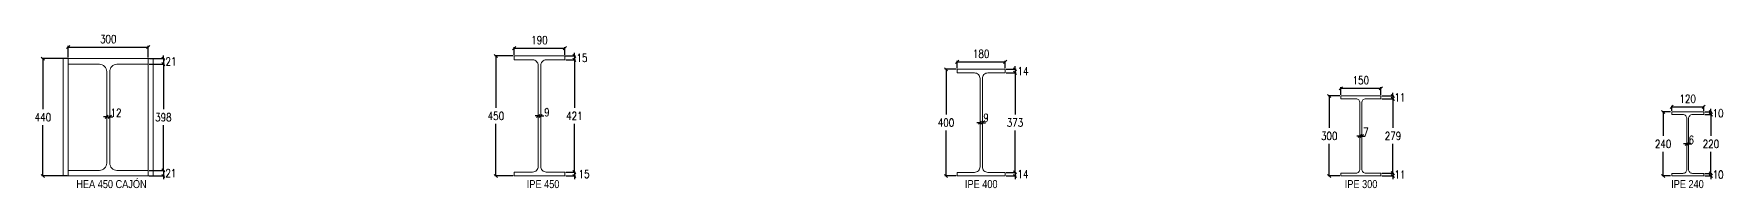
# Model space of a CAD drawing. Header units: millimetres. Extents: x -999 to 93225, y -17477 to 29086.
# Drawn here: x 21223 to 27562, y -17477 to -16899 of the extents above; entities that cross this region are included whole.
import ezdxf

# ---------------------------------------------------------------- set-up
doc = ezdxf.new("R2010")
doc.units = ezdxf.units.MM
doc.header["$LTSCALE"] = 0.4
doc.layers.get('0').update_dxf_attribs({"color": 255})
doc.layers.add('COTAS', color=8, linetype='Continuous')
doc.layers.add('STL-OBJT', color=7, linetype='Continuous')
doc.styles.add('Arial Narrow', font='', dxfattribs={"height": 0.2})
doc.styles.add('CNI_COTAS', font='romans.shx', dxfattribs={"width": 0.8})
doc.styles.add('MtXpl_Arial_Narrow', font='')
doc.styles.get('Arial Narrow').set_extended_font_data('Arial Narrow')
doc.styles.get('MtXpl_Arial_Narrow').set_extended_font_data('Arial Narrow')
doc.dimstyles.new('1.4', dxfattribs={"dimscale": 0, "dimtxt": 30, "dimasz": 12, "dimexe": 4, "dimexo": 4, "dimgap": 15, "dimtad": 1, "dimdec": 0, "dimzin": 4, "dimdsep": 46, "dimtxsty": 'CNI_COTAS', "dimblk": 'OBLIQUE', "dimcen": -0.09, "dimclrd": 256, "dimclrt": 3, "dimadec": 0, "dimazin": 0, "dimtfac": 1, "dimtdec": 0, "dimtmove": 2, "dimatfit": 0, "dimldrblk": 'DOT', "dimfxl": 0.05, "dimtolj": 1, "dimtzin": 0, "dimarcsym": 0})

# ---------------------------------------------------------------- blocks, each defined once
blk = doc.blocks.new('_Oblique')
at = {"color": 0, "linetype": 'ByBlock', "lineweight": -2}
blk.add_line((-0.5, -0.5), (0.5, 0.5), dxfattribs=at)
blk = doc.blocks.new('*D601')
at = {"layer": 'COTAS', "color": 0, "lineweight": -2, "transparency": 16777216}
for p, q in [((23024.1, -16977.6), (23024.1, -16948.1)), ((23214.1, -16977.6), (23214.1, -16948.1))]:
    blk.add_line(p, q, dxfattribs=at)
at = {"layer": 'COTAS', "lineweight": -2, "transparency": 16777216}
blk.add_line((23024.1, -16952.1), (23214.1, -16952.1), dxfattribs=at)
at = {"layer": 'Defpoints', "color": 0, "transparency": 16777216}
for p in [(23024.1, -16981.6), (23214.1, -16952.1), (23214.1, -16981.6)]:
    blk.add_point(p, dxfattribs=at)
at = {"layer": 'COTAS', "lineweight": -2, "transparency": 16777216, "xscale": 12, "yscale": 12, "zscale": 12, "rotation": 180}
blk.add_blockref('_Oblique', (23024.1, -16952.1), dxfattribs=at)
at = {"layer": 'COTAS', "lineweight": -2, "transparency": 16777216, "xscale": 12, "yscale": 12, "zscale": 12}
blk.add_blockref('_Oblique', (23214.1, -16952.1), dxfattribs=at)
at = {"layer": 'COTAS', "color": 3, "transparency": 16777216, "insert": (23119.1, -16922.1), "char_height": 30, "attachment_point": 5, "style": 'CNI_COTAS'}
blk.add_mtext('\\A1;190', dxfattribs=at)
blk = doc.blocks.new('_Dot')
at = {"color": 0, "linetype": 'ByBlock', "lineweight": -2}
blk.add_line((-0.5, 0), (-1, 0), dxfattribs=at)
at = {"color": 0, "linetype": 'ByBlock', "const_width": 0.5}
blk.add_lwpolyline([(-0.25, 0, 1), (0.25, 0, 1)], format="xyb", close=True, dxfattribs=at)
blk = doc.blocks.new('*D602')
at = {"layer": 'COTAS', "color": 0, "lineweight": -2, "transparency": 16777216}
for p, q in [((23020.1, -16981.6), (22951.8, -16981.6)), ((23020.1, -17431.6), (22951.8, -17431.6))]:
    blk.add_line(p, q, dxfattribs=at)
at = {"layer": 'COTAS', "lineweight": -2, "transparency": 16777216}
for p, q in [((22955.8, -16981.6), (22955.8, -17176.6)), ((22955.8, -17431.6), (22955.8, -17236.6))]:
    blk.add_line(p, q, dxfattribs=at)
at = {"layer": 'Defpoints', "color": 0, "transparency": 16777216}
for p in [(22955.8, -16981.6), (23024.1, -16981.6), (23024.1, -17431.6)]:
    blk.add_point(p, dxfattribs=at)
at = {"layer": 'COTAS', "lineweight": -2, "transparency": 16777216, "xscale": 12, "yscale": 12, "zscale": 12}
for p, rotation in [((22955.8, -16981.6), 90), ((22955.8, -17431.6), 270)]:
    blk.add_blockref('_Oblique', p, dxfattribs=dict(at, rotation=rotation))
at = {"layer": 'COTAS', "color": 3, "transparency": 16777216, "insert": (22955.8, -17206.6), "char_height": 30, "attachment_point": 5, "rotation": 0.01, "style": 'CNI_COTAS'}
blk.add_mtext('\\A1;450', dxfattribs=at)
blk = doc.blocks.new('*D603')
at = {"layer": 'COTAS', "color": 0, "lineweight": -2, "transparency": 16777216}
for p, q in [((23213.2, -16981.6), (23253.9, -16981.6)), ((23218.1, -16996.2), (23253.9, -16996.2))]:
    blk.add_line(p, q, dxfattribs=at)
at = {"layer": 'COTAS', "lineweight": -2, "transparency": 16777216}
for p, q in [((23249.9, -16981.6), (23249.9, -16969.6)), ((23249.9, -16981.6), (23249.9, -16996.2)), ((23249.9, -16996.2), (23249.9, -17008.2))]:
    blk.add_line(p, q, dxfattribs=at)
at = {"layer": 'Defpoints', "color": 0, "transparency": 16777216}
for p in [(23209.2, -16981.6), (23214.1, -16996.2), (23249.9, -16996.2)]:
    blk.add_point(p, dxfattribs=at)
at = {"layer": 'COTAS', "lineweight": -2, "transparency": 16777216, "xscale": 12, "yscale": 12, "zscale": 12}
for p, rotation in [((23249.9, -16981.6), 270), ((23249.9, -16996.2), 90)]:
    blk.add_blockref('_Oblique', p, dxfattribs=dict(at, rotation=rotation))
at = {"layer": 'COTAS', "color": 3, "transparency": 16777216, "insert": (23278.4, -16988.9), "char_height": 30, "attachment_point": 5, "rotation": 0.01, "style": 'CNI_COTAS'}
blk.add_mtext('\\A1;15', dxfattribs=at)
blk = doc.blocks.new('*D604')
at = {"layer": 'COTAS', "color": 0, "lineweight": -2, "transparency": 16777216}
for p, q in [((23218.1, -16996.2), (23253.9, -16996.2)), ((23218.1, -17417), (23253.9, -17417))]:
    blk.add_line(p, q, dxfattribs=at)
at = {"layer": 'COTAS', "lineweight": -2, "transparency": 16777216}
for p, q in [((23249.9, -16996.2), (23249.9, -17176.6)), ((23249.9, -17417), (23249.9, -17236.6))]:
    blk.add_line(p, q, dxfattribs=at)
at = {"layer": 'Defpoints', "color": 0, "transparency": 16777216}
for p in [(23214.1, -16996.2), (23214.1, -17417), (23249.9, -17417)]:
    blk.add_point(p, dxfattribs=at)
at = {"layer": 'COTAS', "lineweight": -2, "transparency": 16777216, "xscale": 12, "yscale": 12, "zscale": 12}
for p, rotation in [((23249.9, -16996.2), 90), ((23249.9, -17417), 270)]:
    blk.add_blockref('_Oblique', p, dxfattribs=dict(at, rotation=rotation))
at = {"layer": 'COTAS', "color": 3, "transparency": 16777216, "insert": (23249.9, -17206.6), "char_height": 30, "attachment_point": 5, "rotation": 0.01, "style": 'CNI_COTAS'}
blk.add_mtext('\\A1;421', dxfattribs=at)
blk = doc.blocks.new('*D605')
at = {"layer": 'COTAS', "color": 0, "lineweight": -2, "transparency": 16777216}
for p, q in [((23218.1, -17417), (23253.9, -17417)), ((23218.1, -17431.6), (23253.9, -17431.6))]:
    blk.add_line(p, q, dxfattribs=at)
at = {"layer": 'COTAS', "lineweight": -2, "transparency": 16777216}
for p, q in [((23249.9, -17417), (23249.9, -17405)), ((23249.9, -17417), (23249.9, -17431.6)), ((23249.9, -17431.6), (23249.9, -17443.6))]:
    blk.add_line(p, q, dxfattribs=at)
at = {"layer": 'Defpoints', "color": 0, "transparency": 16777216}
for p in [(23214.1, -17417), (23214.1, -17431.6), (23249.9, -17431.6)]:
    blk.add_point(p, dxfattribs=at)
at = {"layer": 'COTAS', "lineweight": -2, "transparency": 16777216, "xscale": 12, "yscale": 12, "zscale": 12}
for p, rotation in [((23249.9, -17417), 270), ((23249.9, -17431.6), 90)]:
    blk.add_blockref('_Oblique', p, dxfattribs=dict(at, rotation=rotation))
at = {"layer": 'COTAS', "color": 3, "transparency": 16777216, "insert": (23286.3, -17424.3), "char_height": 30, "attachment_point": 5, "rotation": 0.01, "style": 'CNI_COTAS'}
blk.add_mtext('\\A1;15', dxfattribs=at)
blk = doc.blocks.new('*D606')
at = {"layer": 'COTAS', "color": 0, "lineweight": -2, "transparency": 16777216}
for p, q in [((26120.2, -17131.6), (26076.5, -17131.6)), ((26120.2, -17431.6), (26076.5, -17431.6))]:
    blk.add_line(p, q, dxfattribs=at)
at = {"layer": 'COTAS', "lineweight": -2, "transparency": 16777216}
for p, q in [((26080.5, -17131.6), (26080.5, -17251.6)), ((26080.5, -17431.6), (26080.5, -17311.6))]:
    blk.add_line(p, q, dxfattribs=at)
at = {"layer": 'Defpoints', "color": 0, "transparency": 16777216}
for p in [(26080.5, -17131.6), (26124.2, -17131.6), (26124.2, -17431.6)]:
    blk.add_point(p, dxfattribs=at)
at = {"layer": 'COTAS', "lineweight": -2, "transparency": 16777216, "xscale": 12, "yscale": 12, "zscale": 12}
for p, rotation in [((26080.5, -17131.6), 90), ((26080.5, -17431.6), 270)]:
    blk.add_blockref('_Oblique', p, dxfattribs=dict(at, rotation=rotation))
at = {"layer": 'COTAS', "color": 3, "transparency": 16777216, "insert": (26080.5, -17281.6), "char_height": 30, "attachment_point": 5, "rotation": 0.01, "style": 'CNI_COTAS'}
blk.add_mtext('\\A1;300', dxfattribs=at)
blk = doc.blocks.new('*D607')
at = {"layer": 'COTAS', "color": 0, "lineweight": -2, "transparency": 16777216}
for p, q in [((26124.2, -17127.6), (26124.2, -17098.8)), ((26274.2, -17127.6), (26274.2, -17098.8))]:
    blk.add_line(p, q, dxfattribs=at)
at = {"layer": 'COTAS', "lineweight": -2, "transparency": 16777216}
blk.add_line((26124.2, -17102.8), (26274.2, -17102.8), dxfattribs=at)
at = {"layer": 'Defpoints', "color": 0, "transparency": 16777216}
for p in [(26274.2, -17102.8), (26124.2, -17131.6), (26274.2, -17131.6)]:
    blk.add_point(p, dxfattribs=at)
at = {"layer": 'COTAS', "lineweight": -2, "transparency": 16777216, "xscale": 12, "yscale": 12, "zscale": 12, "rotation": 180}
blk.add_blockref('_Oblique', (26124.2, -17102.8), dxfattribs=at)
at = {"layer": 'COTAS', "lineweight": -2, "transparency": 16777216, "xscale": 12, "yscale": 12, "zscale": 12}
blk.add_blockref('_Oblique', (26274.2, -17102.8), dxfattribs=at)
at = {"layer": 'COTAS', "color": 3, "transparency": 16777216, "insert": (26199.2, -17072.8), "char_height": 30, "attachment_point": 5, "style": 'CNI_COTAS'}
blk.add_mtext('\\A1;150', dxfattribs=at)
blk = doc.blocks.new('*D608')
at = {"layer": 'COTAS', "color": 0, "lineweight": -2, "transparency": 16777216}
for p, q in [((26278.2, -17131.6), (26323.4, -17131.6)), ((26278.2, -17142.3), (26323.4, -17142.3))]:
    blk.add_line(p, q, dxfattribs=at)
at = {"layer": 'COTAS', "lineweight": -2, "transparency": 16777216}
for p, q in [((26319.4, -17131.6), (26319.4, -17119.6)), ((26319.4, -17131.6), (26319.4, -17142.3)), ((26319.4, -17142.3), (26319.4, -17154.3))]:
    blk.add_line(p, q, dxfattribs=at)
at = {"layer": 'Defpoints', "color": 0, "transparency": 16777216}
for p in [(26274.2, -17131.6), (26274.2, -17142.3), (26319.4, -17142.3)]:
    blk.add_point(p, dxfattribs=at)
at = {"layer": 'COTAS', "lineweight": -2, "transparency": 16777216, "xscale": 12, "yscale": 12, "zscale": 12}
for p, rotation in [((26319.4, -17131.6), 270), ((26319.4, -17142.3), 90)]:
    blk.add_blockref('_Oblique', p, dxfattribs=dict(at, rotation=rotation))
at = {"layer": 'COTAS', "color": 3, "transparency": 16777216, "insert": (26345.5, -17136.9), "char_height": 30, "attachment_point": 5, "rotation": 0.01, "style": 'CNI_COTAS'}
blk.add_mtext('\\A1;11', dxfattribs=at)
blk = doc.blocks.new('*D609')
at = {"layer": 'COTAS', "color": 0, "lineweight": -2, "transparency": 16777216}
for p, q in [((26278.2, -17142.3), (26323.4, -17142.3)), ((26278.2, -17420.9), (26323.4, -17420.9))]:
    blk.add_line(p, q, dxfattribs=at)
at = {"layer": 'COTAS', "lineweight": -2, "transparency": 16777216}
for p, q in [((26319.4, -17142.3), (26319.4, -17251.6)), ((26319.4, -17420.9), (26319.4, -17311.6))]:
    blk.add_line(p, q, dxfattribs=at)
at = {"layer": 'Defpoints', "color": 0, "transparency": 16777216}
for p in [(26274.2, -17142.3), (26274.2, -17420.9), (26319.4, -17420.9)]:
    blk.add_point(p, dxfattribs=at)
at = {"layer": 'COTAS', "lineweight": -2, "transparency": 16777216, "xscale": 12, "yscale": 12, "zscale": 12}
for p, rotation in [((26319.4, -17142.3), 90), ((26319.4, -17420.9), 270)]:
    blk.add_blockref('_Oblique', p, dxfattribs=dict(at, rotation=rotation))
at = {"layer": 'COTAS', "color": 3, "transparency": 16777216, "insert": (26319.4, -17281.6), "char_height": 30, "attachment_point": 5, "rotation": 0.01, "style": 'CNI_COTAS'}
blk.add_mtext('\\A1;279', dxfattribs=at)
blk = doc.blocks.new('*D610')
at = {"layer": 'COTAS', "color": 0, "lineweight": -2, "transparency": 16777216}
for p, q in [((26278.2, -17420.9), (26323.4, -17420.9)), ((26278.2, -17431.6), (26323.4, -17431.6))]:
    blk.add_line(p, q, dxfattribs=at)
at = {"layer": 'COTAS', "lineweight": -2, "transparency": 16777216}
for p, q in [((26319.4, -17420.9), (26319.4, -17408.9)), ((26319.4, -17420.9), (26319.4, -17431.6)), ((26319.4, -17431.6), (26319.4, -17443.6))]:
    blk.add_line(p, q, dxfattribs=at)
at = {"layer": 'Defpoints', "color": 0, "transparency": 16777216}
for p in [(26274.2, -17420.9), (26274.2, -17431.6), (26319.4, -17431.6)]:
    blk.add_point(p, dxfattribs=at)
at = {"layer": 'COTAS', "lineweight": -2, "transparency": 16777216, "xscale": 12, "yscale": 12, "zscale": 12}
for p, rotation in [((26319.4, -17420.9), 270), ((26319.4, -17431.6), 90)]:
    blk.add_blockref('_Oblique', p, dxfattribs=dict(at, rotation=rotation))
at = {"layer": 'COTAS', "color": 3, "transparency": 16777216, "insert": (26345.4, -17426.2), "char_height": 30, "attachment_point": 5, "rotation": 0.01, "style": 'CNI_COTAS'}
blk.add_mtext('\\A1;11', dxfattribs=at)
blk = doc.blocks.new('*D611')
at = {"layer": 'COTAS', "color": 0, "lineweight": -2, "transparency": 16777216}
for p, q in [((27360.7, -17191.6), (27328.6, -17191.6)), ((27360.7, -17431.6), (27328.6, -17431.6))]:
    blk.add_line(p, q, dxfattribs=at)
at = {"layer": 'COTAS', "lineweight": -2, "transparency": 16777216}
for p, q in [((27332.6, -17191.6), (27332.6, -17281.6)), ((27332.6, -17431.6), (27332.6, -17341.6))]:
    blk.add_line(p, q, dxfattribs=at)
at = {"layer": 'Defpoints', "color": 0, "transparency": 16777216}
for p in [(27332.6, -17191.6), (27364.7, -17191.6), (27364.7, -17431.6)]:
    blk.add_point(p, dxfattribs=at)
at = {"layer": 'COTAS', "lineweight": -2, "transparency": 16777216, "xscale": 12, "yscale": 12, "zscale": 12}
for p, rotation in [((27332.6, -17191.6), 90), ((27332.6, -17431.6), 270)]:
    blk.add_blockref('_Oblique', p, dxfattribs=dict(at, rotation=rotation))
at = {"layer": 'COTAS', "color": 3, "transparency": 16777216, "insert": (27332.6, -17311.6), "char_height": 30, "attachment_point": 5, "rotation": 0.01, "style": 'CNI_COTAS'}
blk.add_mtext('\\A1;240', dxfattribs=at)
blk = doc.blocks.new('*D612')
at = {"layer": 'COTAS', "color": 0, "lineweight": -2, "transparency": 16777216}
for p, q in [((27364.7, -17187.6), (27364.7, -17168.4)), ((27484.7, -17187.6), (27484.7, -17168.4))]:
    blk.add_line(p, q, dxfattribs=at)
at = {"layer": 'COTAS', "lineweight": -2, "transparency": 16777216}
blk.add_line((27364.7, -17172.4), (27484.7, -17172.4), dxfattribs=at)
at = {"layer": 'Defpoints', "color": 0, "transparency": 16777216}
for p in [(27484.7, -17172.4), (27364.7, -17191.6), (27484.7, -17191.6)]:
    blk.add_point(p, dxfattribs=at)
at = {"layer": 'COTAS', "lineweight": -2, "transparency": 16777216, "xscale": 12, "yscale": 12, "zscale": 12, "rotation": 180}
blk.add_blockref('_Oblique', (27364.7, -17172.4), dxfattribs=at)
at = {"layer": 'COTAS', "lineweight": -2, "transparency": 16777216, "xscale": 12, "yscale": 12, "zscale": 12}
blk.add_blockref('_Oblique', (27484.7, -17172.4), dxfattribs=at)
at = {"layer": 'COTAS', "color": 3, "transparency": 16777216, "insert": (27424.7, -17142.4), "char_height": 30, "attachment_point": 5, "style": 'CNI_COTAS'}
blk.add_mtext('\\A1;120', dxfattribs=at)
blk = doc.blocks.new('*D613')
at = {"layer": 'COTAS', "color": 0, "lineweight": -2, "transparency": 16777216}
for p, q in [((27488.7, -17191.6), (27515.8, -17191.6)), ((27488.7, -17201.4), (27515.8, -17201.4))]:
    blk.add_line(p, q, dxfattribs=at)
at = {"layer": 'COTAS', "lineweight": -2, "transparency": 16777216}
for p, q in [((27511.8, -17191.6), (27511.8, -17179.6)), ((27511.8, -17191.6), (27511.8, -17201.4)), ((27511.8, -17201.4), (27511.8, -17213.4))]:
    blk.add_line(p, q, dxfattribs=at)
at = {"layer": 'Defpoints', "color": 0, "transparency": 16777216}
for p in [(27484.7, -17191.6), (27484.7, -17201.4), (27511.8, -17201.4)]:
    blk.add_point(p, dxfattribs=at)
at = {"layer": 'COTAS', "lineweight": -2, "transparency": 16777216, "xscale": 12, "yscale": 12, "zscale": 12}
for p, rotation in [((27511.8, -17191.6), 270), ((27511.8, -17201.4), 90)]:
    blk.add_blockref('_Oblique', p, dxfattribs=dict(at, rotation=rotation))
at = {"layer": 'COTAS', "color": 3, "transparency": 16777216, "insert": (27538.8, -17196.5), "char_height": 30, "attachment_point": 5, "rotation": 0.01, "style": 'CNI_COTAS'}
blk.add_mtext('\\A1;10', dxfattribs=at)
blk = doc.blocks.new('*D614')
at = {"layer": 'COTAS', "color": 0, "lineweight": -2, "transparency": 16777216}
for p, q in [((27488.7, -17201.4), (27515.8, -17201.4)), ((27488.7, -17421.8), (27515.8, -17421.8))]:
    blk.add_line(p, q, dxfattribs=at)
at = {"layer": 'COTAS', "lineweight": -2, "transparency": 16777216}
for p, q in [((27511.8, -17201.4), (27511.8, -17281.6)), ((27511.8, -17421.8), (27511.8, -17341.6))]:
    blk.add_line(p, q, dxfattribs=at)
at = {"layer": 'Defpoints', "color": 0, "transparency": 16777216}
for p in [(27484.7, -17201.4), (27484.7, -17421.8), (27511.8, -17421.8)]:
    blk.add_point(p, dxfattribs=at)
at = {"layer": 'COTAS', "lineweight": -2, "transparency": 16777216, "xscale": 12, "yscale": 12, "zscale": 12}
for p, rotation in [((27511.8, -17201.4), 90), ((27511.8, -17421.8), 270)]:
    blk.add_blockref('_Oblique', p, dxfattribs=dict(at, rotation=rotation))
at = {"layer": 'COTAS', "color": 3, "transparency": 16777216, "insert": (27511.8, -17311.6), "char_height": 30, "attachment_point": 5, "rotation": 0.01, "style": 'CNI_COTAS'}
blk.add_mtext('\\A1;220', dxfattribs=at)
blk = doc.blocks.new('*D615')
at = {"layer": 'COTAS', "color": 0, "lineweight": -2, "transparency": 16777216}
for p, q in [((27488.7, -17421.8), (27515.8, -17421.8)), ((27488.7, -17431.6), (27515.8, -17431.6))]:
    blk.add_line(p, q, dxfattribs=at)
at = {"layer": 'COTAS', "lineweight": -2, "transparency": 16777216}
for p, q in [((27511.8, -17421.8), (27511.8, -17409.8)), ((27511.8, -17421.8), (27511.8, -17431.6)), ((27511.8, -17431.6), (27511.8, -17443.6))]:
    blk.add_line(p, q, dxfattribs=at)
at = {"layer": 'Defpoints', "color": 0, "transparency": 16777216}
for p in [(27484.7, -17421.8), (27484.7, -17431.6), (27511.8, -17431.6)]:
    blk.add_point(p, dxfattribs=at)
at = {"layer": 'COTAS', "lineweight": -2, "transparency": 16777216, "xscale": 12, "yscale": 12, "zscale": 12}
for p, rotation in [((27511.8, -17421.8), 270), ((27511.8, -17431.6), 90)]:
    blk.add_blockref('_Oblique', p, dxfattribs=dict(at, rotation=rotation))
at = {"layer": 'COTAS', "color": 3, "transparency": 16777216, "insert": (27538.9, -17426.7), "char_height": 30, "attachment_point": 5, "rotation": 0.01, "style": 'CNI_COTAS'}
blk.add_mtext('\\A1;10', dxfattribs=at)
blk = doc.blocks.new('*D617')
at = {"layer": 'COTAS', "lineweight": -2, "transparency": 16777216}
for p, q in [((23114.4, -17206.5), (23102.4, -17206.5)), ((23114.4, -17206.5), (23123.8, -17206.5)), ((23123.8, -17206.5), (23135.8, -17206.5))]:
    blk.add_line(p, q, dxfattribs=at)
at = {"layer": 'COTAS', "color": 0, "lineweight": -2, "transparency": 16777216}
for p, q in [((23114.4, -17202.6), (23114.4, -17202.5)), ((23123.8, -17202.6), (23123.8, -17202.5))]:
    blk.add_line(p, q, dxfattribs=at)
at = {"layer": 'Defpoints', "color": 0, "transparency": 16777216}
for p in [(23114.4, -17206.6), (23123.8, -17206.5), (23123.8, -17206.6)]:
    blk.add_point(p, dxfattribs=at)
at = {"layer": 'COTAS', "lineweight": -2, "transparency": 16777216, "xscale": 12, "yscale": 12, "zscale": 12}
blk.add_blockref('_Oblique', (23114.4, -17206.5), dxfattribs=at)
at = {"layer": 'COTAS', "lineweight": -2, "transparency": 16777216, "xscale": 12, "yscale": 12, "zscale": 12, "rotation": 180}
blk.add_blockref('_Oblique', (23123.8, -17206.5), dxfattribs=at)
at = {"layer": 'COTAS', "color": 3, "transparency": 16777216, "insert": (23147.2, -17192.8), "char_height": 30, "attachment_point": 5, "style": 'CNI_COTAS'}
blk.add_mtext('\\A1;9', dxfattribs=at)
blk = doc.blocks.new('*D618')
at = {"layer": 'COTAS', "lineweight": -2, "transparency": 16777216}
for p, q in [((26195.6, -17281.9), (26183.6, -17281.9)), ((26195.6, -17281.9), (26202.7, -17281.9)), ((26202.7, -17281.9), (26214.7, -17281.9))]:
    blk.add_line(p, q, dxfattribs=at)
at = {"layer": 'COTAS', "color": 0, "lineweight": -2, "transparency": 16777216}
for p, q in [((26195.6, -17285.6), (26195.6, -17285.9)), ((26202.7, -17285.6), (26202.7, -17285.9))]:
    blk.add_line(p, q, dxfattribs=at)
at = {"layer": 'Defpoints', "color": 0, "transparency": 16777216}
for p in [(26195.6, -17281.6), (26202.7, -17281.6), (26202.7, -17281.9)]:
    blk.add_point(p, dxfattribs=at)
at = {"layer": 'COTAS', "lineweight": -2, "transparency": 16777216, "xscale": 12, "yscale": 12, "zscale": 12}
blk.add_blockref('_Oblique', (26195.6, -17281.9), dxfattribs=at)
at = {"layer": 'COTAS', "lineweight": -2, "transparency": 16777216, "xscale": 12, "yscale": 12, "zscale": 12, "rotation": 180}
blk.add_blockref('_Oblique', (26202.7, -17281.9), dxfattribs=at)
at = {"layer": 'COTAS', "color": 3, "transparency": 16777216, "insert": (26217.8, -17266.7), "char_height": 30, "attachment_point": 5, "style": 'CNI_COTAS'}
blk.add_mtext('\\A1;7', dxfattribs=at)
blk = doc.blocks.new('*D619')
at = {"layer": 'COTAS', "lineweight": -2, "transparency": 16777216}
for p, q in [((27421.6, -17311.5), (27409.6, -17311.5)), ((27421.6, -17311.5), (27427.8, -17311.5)), ((27427.8, -17311.5), (27439.8, -17311.5))]:
    blk.add_line(p, q, dxfattribs=at)
at = {"layer": 'COTAS', "color": 0, "lineweight": -2, "transparency": 16777216}
for p, q in [((27421.6, -17307.6), (27421.6, -17307.5)), ((27427.8, -17307.6), (27427.8, -17307.5))]:
    blk.add_line(p, q, dxfattribs=at)
at = {"layer": 'Defpoints', "color": 0, "transparency": 16777216}
for p in [(27421.6, -17311.6), (27427.8, -17311.5), (27427.8, -17311.6)]:
    blk.add_point(p, dxfattribs=at)
at = {"layer": 'COTAS', "lineweight": -2, "transparency": 16777216, "xscale": 12, "yscale": 12, "zscale": 12}
blk.add_blockref('_Oblique', (27421.6, -17311.5), dxfattribs=at)
at = {"layer": 'COTAS', "lineweight": -2, "transparency": 16777216, "xscale": 12, "yscale": 12, "zscale": 12, "rotation": 180}
blk.add_blockref('_Oblique', (27427.8, -17311.5), dxfattribs=at)
at = {"layer": 'COTAS', "color": 3, "transparency": 16777216, "insert": (27438.3, -17296.3), "char_height": 30, "attachment_point": 5, "style": 'CNI_COTAS'}
blk.add_mtext('\\A1;6', dxfattribs=at)
blk = doc.blocks.new('*D620')
at = {"layer": 'COTAS', "color": 0, "lineweight": -2, "transparency": 16777216}
for p, q in [((21348.1, -16991.6), (21253.1, -16991.6)), ((21348.1, -17431.6), (21253.1, -17431.6))]:
    blk.add_line(p, q, dxfattribs=at)
at = {"layer": 'COTAS', "lineweight": -2, "transparency": 16777216}
for p, q in [((21257.1, -16991.6), (21257.1, -17181.6)), ((21257.1, -17431.6), (21257.1, -17241.6))]:
    blk.add_line(p, q, dxfattribs=at)
at = {"layer": 'Defpoints', "color": 0, "transparency": 16777216}
for p in [(21257.1, -16991.6), (21352.1, -16991.6), (21352.1, -17431.6)]:
    blk.add_point(p, dxfattribs=at)
at = {"layer": 'COTAS', "lineweight": -2, "transparency": 16777216, "xscale": 12, "yscale": 12, "zscale": 12}
for p, rotation in [((21257.1, -16991.6), 90), ((21257.1, -17431.6), 270)]:
    blk.add_blockref('_Oblique', p, dxfattribs=dict(at, rotation=rotation))
at = {"layer": 'COTAS', "color": 3, "transparency": 16777216, "insert": (21257.1, -17211.6), "char_height": 30, "attachment_point": 5, "rotation": 0.01, "style": 'CNI_COTAS'}
blk.add_mtext('\\A1;440', dxfattribs=at)
blk = doc.blocks.new('*D621')
at = {"layer": 'COTAS', "color": 0, "lineweight": -2, "transparency": 16777216}
for p, q in [((21352.1, -16987.6), (21352.1, -16944.2)), ((21652.1, -16987.6), (21652.1, -16944.2))]:
    blk.add_line(p, q, dxfattribs=at)
at = {"layer": 'COTAS', "lineweight": -2, "transparency": 16777216}
blk.add_line((21352.1, -16948.2), (21652.1, -16948.2), dxfattribs=at)
at = {"layer": 'Defpoints', "color": 0, "transparency": 16777216}
for p in [(21652.1, -16948.2), (21352.1, -16991.6), (21652.1, -16991.6)]:
    blk.add_point(p, dxfattribs=at)
at = {"layer": 'COTAS', "lineweight": -2, "transparency": 16777216, "xscale": 12, "yscale": 12, "zscale": 12, "rotation": 180}
blk.add_blockref('_Oblique', (21352.1, -16948.2), dxfattribs=at)
at = {"layer": 'COTAS', "lineweight": -2, "transparency": 16777216, "xscale": 12, "yscale": 12, "zscale": 12}
blk.add_blockref('_Oblique', (21652.1, -16948.2), dxfattribs=at)
at = {"layer": 'COTAS', "color": 3, "transparency": 16777216, "insert": (21502.1, -16918.2), "char_height": 30, "attachment_point": 5, "style": 'CNI_COTAS'}
blk.add_mtext('\\A1;300', dxfattribs=at)
blk = doc.blocks.new('*D622')
at = {"layer": 'COTAS', "lineweight": -2, "transparency": 16777216}
for p, q in [((21708.7, -16991.6), (21708.7, -16979.6)), ((21708.7, -16991.6), (21708.7, -17012.6)), ((21708.7, -17012.6), (21708.7, -17024.6))]:
    blk.add_line(p, q, dxfattribs=at)
at = {"layer": 'COTAS', "color": 0, "lineweight": -2, "transparency": 16777216}
for p, q in [((21656.1, -17012.6), (21712.7, -17012.6)), ((21656.4, -16991.6), (21712.7, -16991.6))]:
    blk.add_line(p, q, dxfattribs=at)
at = {"layer": 'Defpoints', "color": 0, "transparency": 16777216}
for p in [(21652.1, -17012.6), (21652.4, -16991.6), (21708.7, -17012.6)]:
    blk.add_point(p, dxfattribs=at)
at = {"layer": 'COTAS', "lineweight": -2, "transparency": 16777216, "xscale": 12, "yscale": 12, "zscale": 12}
for p, rotation in [((21708.7, -16991.6), 270), ((21708.7, -17012.6), 90)]:
    blk.add_blockref('_Oblique', p, dxfattribs=dict(at, rotation=rotation))
at = {"layer": 'COTAS', "color": 3, "transparency": 16777216, "insert": (21737.5, -17002.1), "char_height": 30, "attachment_point": 5, "rotation": 0.01, "style": 'CNI_COTAS'}
blk.add_mtext('\\A1;21', dxfattribs=at)
blk = doc.blocks.new('*D623')
at = {"layer": 'COTAS', "color": 0, "lineweight": -2, "transparency": 16777216}
for p, q in [((21656.1, -17012.6), (21712.7, -17012.6)), ((21656.1, -17410.6), (21712.7, -17410.6))]:
    blk.add_line(p, q, dxfattribs=at)
at = {"layer": 'COTAS', "lineweight": -2, "transparency": 16777216}
for p, q in [((21708.7, -17012.6), (21708.7, -17181.6)), ((21708.7, -17410.6), (21708.7, -17241.6))]:
    blk.add_line(p, q, dxfattribs=at)
at = {"layer": 'Defpoints', "color": 0, "transparency": 16777216}
for p in [(21652.1, -17012.6), (21652.1, -17410.6), (21708.7, -17410.6)]:
    blk.add_point(p, dxfattribs=at)
at = {"layer": 'COTAS', "lineweight": -2, "transparency": 16777216, "xscale": 12, "yscale": 12, "zscale": 12}
for p, rotation in [((21708.7, -17012.6), 90), ((21708.7, -17410.6), 270)]:
    blk.add_blockref('_Oblique', p, dxfattribs=dict(at, rotation=rotation))
at = {"layer": 'COTAS', "color": 3, "transparency": 16777216, "insert": (21708.7, -17211.6), "char_height": 30, "attachment_point": 5, "rotation": 0.01, "style": 'CNI_COTAS'}
blk.add_mtext('\\A1;398', dxfattribs=at)
blk = doc.blocks.new('*D624')
at = {"layer": 'COTAS', "color": 0, "lineweight": -2, "transparency": 16777216}
for p, q in [((21656.1, -17410.6), (21712.7, -17410.6)), ((21656.1, -17431.6), (21712.7, -17431.6))]:
    blk.add_line(p, q, dxfattribs=at)
at = {"layer": 'COTAS', "lineweight": -2, "transparency": 16777216}
for p, q in [((21708.7, -17410.6), (21708.7, -17398.6)), ((21708.7, -17410.6), (21708.7, -17431.6)), ((21708.7, -17431.6), (21708.7, -17443.6))]:
    blk.add_line(p, q, dxfattribs=at)
at = {"layer": 'Defpoints', "color": 0, "transparency": 16777216}
for p in [(21652.1, -17410.6), (21652.1, -17431.6), (21708.7, -17431.6)]:
    blk.add_point(p, dxfattribs=at)
at = {"layer": 'COTAS', "lineweight": -2, "transparency": 16777216, "xscale": 12, "yscale": 12, "zscale": 12}
for p, rotation in [((21708.7, -17410.6), 270), ((21708.7, -17431.6), 90)]:
    blk.add_blockref('_Oblique', p, dxfattribs=dict(at, rotation=rotation))
at = {"layer": 'COTAS', "color": 3, "transparency": 16777216, "insert": (21736.8, -17421.1), "char_height": 30, "attachment_point": 5, "rotation": 0.01, "style": 'CNI_COTAS'}
blk.add_mtext('\\A1;21', dxfattribs=at)
blk = doc.blocks.new('*D625')
at = {"layer": 'COTAS', "lineweight": -2, "transparency": 16777216}
for p, q in [((21496.4, -17209.8), (21484.4, -17209.8)), ((21496.4, -17209.8), (21507.9, -17209.8)), ((21507.9, -17209.8), (21519.9, -17209.8))]:
    blk.add_line(p, q, dxfattribs=at)
at = {"layer": 'COTAS', "color": 0, "lineweight": -2, "transparency": 16777216}
for p, q in [((21496.4, -17207.6), (21496.4, -17205.8)), ((21507.9, -17207.6), (21507.9, -17205.8))]:
    blk.add_line(p, q, dxfattribs=at)
at = {"layer": 'Defpoints', "color": 0, "transparency": 16777216}
for p in [(21496.4, -17211.6), (21507.9, -17209.8), (21507.9, -17211.6)]:
    blk.add_point(p, dxfattribs=at)
at = {"layer": 'COTAS', "lineweight": -2, "transparency": 16777216, "xscale": 12, "yscale": 12, "zscale": 12}
blk.add_blockref('_Oblique', (21496.4, -17209.8), dxfattribs=at)
at = {"layer": 'COTAS', "lineweight": -2, "transparency": 16777216, "xscale": 12, "yscale": 12, "zscale": 12, "rotation": 180}
blk.add_blockref('_Oblique', (21507.9, -17209.8), dxfattribs=at)
at = {"layer": 'COTAS', "color": 3, "transparency": 16777216, "insert": (21531.2, -17194.7), "char_height": 30, "attachment_point": 5, "style": 'CNI_COTAS'}
blk.add_mtext('\\A1;12', dxfattribs=at)
blk = doc.blocks.new('*D626')
at = {"layer": 'COTAS', "color": 0, "lineweight": -2, "transparency": 16777216}
for p, q in [((24681.5, -17031.6), (24639.6, -17031.6)), ((24681.5, -17431.6), (24639.6, -17431.6))]:
    blk.add_line(p, q, dxfattribs=at)
at = {"layer": 'COTAS', "lineweight": -2, "transparency": 16777216}
for p, q in [((24643.6, -17031.6), (24643.6, -17201.6)), ((24643.6, -17431.6), (24643.6, -17261.6))]:
    blk.add_line(p, q, dxfattribs=at)
at = {"layer": 'Defpoints', "color": 0, "transparency": 16777216}
for p in [(24643.6, -17031.6), (24685.5, -17031.6), (24685.5, -17431.6)]:
    blk.add_point(p, dxfattribs=at)
at = {"layer": 'COTAS', "lineweight": -2, "transparency": 16777216, "xscale": 12, "yscale": 12, "zscale": 12}
for p, rotation in [((24643.6, -17031.6), 90), ((24643.6, -17431.6), 270)]:
    blk.add_blockref('_Oblique', p, dxfattribs=dict(at, rotation=rotation))
at = {"layer": 'COTAS', "color": 3, "transparency": 16777216, "insert": (24643.6, -17231.6), "char_height": 30, "attachment_point": 5, "rotation": 0.01, "style": 'CNI_COTAS'}
blk.add_mtext('\\A1;400', dxfattribs=at)
blk = doc.blocks.new('*D627')
at = {"layer": 'COTAS', "color": 0, "lineweight": -2, "transparency": 16777216}
for p, q in [((24685.5, -17027.6), (24685.5, -16999.4)), ((24865.5, -17027.6), (24865.5, -16999.4))]:
    blk.add_line(p, q, dxfattribs=at)
at = {"layer": 'COTAS', "lineweight": -2, "transparency": 16777216}
blk.add_line((24685.5, -17003.4), (24865.5, -17003.4), dxfattribs=at)
at = {"layer": 'Defpoints', "color": 0, "transparency": 16777216}
for p in [(24685.5, -17031.6), (24865.5, -17003.4), (24865.5, -17031.6)]:
    blk.add_point(p, dxfattribs=at)
at = {"layer": 'COTAS', "lineweight": -2, "transparency": 16777216, "xscale": 12, "yscale": 12, "zscale": 12, "rotation": 180}
blk.add_blockref('_Oblique', (24685.5, -17003.4), dxfattribs=at)
at = {"layer": 'COTAS', "lineweight": -2, "transparency": 16777216, "xscale": 12, "yscale": 12, "zscale": 12}
blk.add_blockref('_Oblique', (24865.5, -17003.4), dxfattribs=at)
at = {"layer": 'COTAS', "color": 3, "transparency": 16777216, "insert": (24775.5, -16973.4), "char_height": 30, "attachment_point": 5, "style": 'CNI_COTAS'}
blk.add_mtext('\\A1;180', dxfattribs=at)
blk = doc.blocks.new('*D628')
at = {"layer": 'COTAS', "color": 0, "lineweight": -2, "transparency": 16777216}
for p, q in [((24869.5, -17031.6), (24906.5, -17031.6)), ((24869.5, -17045.1), (24906.5, -17045.1))]:
    blk.add_line(p, q, dxfattribs=at)
at = {"layer": 'COTAS', "lineweight": -2, "transparency": 16777216}
for p, q in [((24902.5, -17031.6), (24902.5, -17019.6)), ((24902.5, -17031.6), (24902.5, -17045.1)), ((24902.5, -17045.1), (24902.5, -17057.1))]:
    blk.add_line(p, q, dxfattribs=at)
at = {"layer": 'Defpoints', "color": 0, "transparency": 16777216}
for p in [(24865.5, -17031.6), (24865.5, -17045.1), (24902.5, -17045.1)]:
    blk.add_point(p, dxfattribs=at)
at = {"layer": 'COTAS', "lineweight": -2, "transparency": 16777216, "xscale": 12, "yscale": 12, "zscale": 12}
for p, rotation in [((24902.5, -17031.6), 270), ((24902.5, -17045.1), 90)]:
    blk.add_blockref('_Oblique', p, dxfattribs=dict(at, rotation=rotation))
at = {"layer": 'COTAS', "color": 3, "transparency": 16777216, "insert": (24932.5, -17038.3), "char_height": 30, "attachment_point": 5, "rotation": 0.01, "style": 'CNI_COTAS'}
blk.add_mtext('\\A1;14', dxfattribs=at)
blk = doc.blocks.new('*D629')
at = {"layer": 'COTAS', "color": 0, "lineweight": -2, "transparency": 16777216}
for p, q in [((24869.5, -17045.1), (24906.5, -17045.1)), ((24869.5, -17418.1), (24906.5, -17418.1))]:
    blk.add_line(p, q, dxfattribs=at)
at = {"layer": 'COTAS', "lineweight": -2, "transparency": 16777216}
for p, q in [((24902.5, -17045.1), (24902.5, -17201.6)), ((24902.5, -17418.1), (24902.5, -17261.6))]:
    blk.add_line(p, q, dxfattribs=at)
at = {"layer": 'Defpoints', "color": 0, "transparency": 16777216}
for p in [(24865.5, -17045.1), (24865.5, -17418.1), (24902.5, -17418.1)]:
    blk.add_point(p, dxfattribs=at)
at = {"layer": 'COTAS', "lineweight": -2, "transparency": 16777216, "xscale": 12, "yscale": 12, "zscale": 12}
for p, rotation in [((24902.5, -17045.1), 90), ((24902.5, -17418.1), 270)]:
    blk.add_blockref('_Oblique', p, dxfattribs=dict(at, rotation=rotation))
at = {"layer": 'COTAS', "color": 3, "transparency": 16777216, "insert": (24902.5, -17231.6), "char_height": 30, "attachment_point": 5, "rotation": 0.01, "style": 'CNI_COTAS'}
blk.add_mtext('\\A1;373', dxfattribs=at)
blk = doc.blocks.new('*D630')
at = {"layer": 'COTAS', "color": 0, "lineweight": -2, "transparency": 16777216}
for p, q in [((24869.5, -17418.1), (24906.5, -17418.1)), ((24869.5, -17431.6), (24906.5, -17431.6))]:
    blk.add_line(p, q, dxfattribs=at)
at = {"layer": 'COTAS', "lineweight": -2, "transparency": 16777216}
for p, q in [((24902.5, -17418.1), (24902.5, -17406.1)), ((24902.5, -17418.1), (24902.5, -17431.6)), ((24902.5, -17431.6), (24902.5, -17443.6))]:
    blk.add_line(p, q, dxfattribs=at)
at = {"layer": 'Defpoints', "color": 0, "transparency": 16777216}
for p in [(24865.5, -17418.1), (24865.5, -17431.6), (24902.5, -17431.6)]:
    blk.add_point(p, dxfattribs=at)
at = {"layer": 'COTAS', "lineweight": -2, "transparency": 16777216, "xscale": 12, "yscale": 12, "zscale": 12}
for p, rotation in [((24902.5, -17418.1), 270), ((24902.5, -17431.6), 90)]:
    blk.add_blockref('_Oblique', p, dxfattribs=dict(at, rotation=rotation))
at = {"layer": 'COTAS', "color": 3, "transparency": 16777216, "insert": (24931.8, -17424.8), "char_height": 30, "attachment_point": 5, "rotation": 0.01, "style": 'CNI_COTAS'}
blk.add_mtext('\\A1;14', dxfattribs=at)
blk = doc.blocks.new('*D631')
at = {"layer": 'COTAS', "lineweight": -2, "transparency": 16777216}
for p, q in [((24771.2, -17231.9), (24759.2, -17231.9)), ((24771.2, -17231.9), (24779.8, -17231.9)), ((24779.8, -17231.9), (24791.8, -17231.9))]:
    blk.add_line(p, q, dxfattribs=at)
at = {"layer": 'COTAS', "color": 0, "lineweight": -2, "transparency": 16777216}
for p, q in [((24771.2, -17235.6), (24771.2, -17235.9)), ((24779.8, -17235.6), (24779.8, -17235.9))]:
    blk.add_line(p, q, dxfattribs=at)
at = {"layer": 'Defpoints', "color": 0, "transparency": 16777216}
for p in [(24771.2, -17231.6), (24779.8, -17231.6), (24779.8, -17231.9)]:
    blk.add_point(p, dxfattribs=at)
at = {"layer": 'COTAS', "lineweight": -2, "transparency": 16777216, "xscale": 12, "yscale": 12, "zscale": 12}
blk.add_blockref('_Oblique', (24771.2, -17231.9), dxfattribs=at)
at = {"layer": 'COTAS', "lineweight": -2, "transparency": 16777216, "xscale": 12, "yscale": 12, "zscale": 12, "rotation": 180}
blk.add_blockref('_Oblique', (24779.8, -17231.9), dxfattribs=at)
at = {"layer": 'COTAS', "color": 3, "transparency": 16777216, "insert": (24793.6, -17213.3), "char_height": 30, "attachment_point": 5, "style": 'CNI_COTAS'}
blk.add_mtext('\\A1;9', dxfattribs=at)

msp = doc.modelspace()

# ---------------------------------------------------------------- linework, layer by layer
at = {"layer": 'STL-OBJT', "lineweight": 5}
for points in [[(23144.8, -16996.2, 0.414214), (23123.8, -17017.2), (23123.8, -17396, 0.414214), (23144.8, -17417), (23214.1, -17417), (23214.1, -17431.6), (23024.1, -17431.6), (23024.1, -17417), (23093.4, -17417, 0.414214), (23114.4, -17396), (23114.4, -17017.2, 0.414214), (23093.4, -16996.2), (23024.1, -16996.2), (23024.1, -16981.6), (23214.1, -16981.6), (23214.1, -16996.2)], [(21534.9, -17012.6, 0.414214), (21507.9, -17039.6), (21507.9, -17383.6, 0.414214), (21534.9, -17410.6), (21652.1, -17410.6), (21652.1, -17431.6), (21352.1, -17431.6), (21352.1, -17410.6), (21469.4, -17410.6, 0.414214), (21496.4, -17383.6), (21496.4, -17039.6, 0.414214), (21469.4, -17012.6), (21352.1, -17012.6), (21352.1, -16991.6), (21652.1, -16991.6), (21652.1, -17012.6)], [(24750.2, -17418.1), (24685.5, -17418.1), (24685.5, -17431.6), (24865.5, -17431.6), (24865.5, -17418.1), (24800.8, -17418.1, -0.414214), (24779.8, -17397.1), (24779.8, -17066.1, -0.414214), (24800.8, -17045.1), (24865.5, -17045.1), (24865.5, -17031.6), (24685.5, -17031.6), (24685.5, -17045.1), (24750.2, -17045.1, -0.414214), (24771.2, -17066.1), (24771.2, -17397.1, -0.414214)], [(26124.2, -17420.9), (26180.6, -17420.9, 0.414214), (26195.6, -17405.9), (26195.6, -17157.3, 0.414214), (26180.6, -17142.3), (26124.2, -17142.3), (26124.2, -17131.6), (26274.2, -17131.6), (26274.2, -17142.3), (26217.7, -17142.3, 0.414214), (26202.7, -17157.3), (26202.7, -17405.9, 0.414214), (26217.7, -17420.9), (26274.2, -17420.9), (26274.2, -17431.6), (26124.2, -17431.6)], [(27364.7, -17201.4), (27406.6, -17201.4, -0.414214), (27421.6, -17216.4), (27421.6, -17406.8, -0.414214), (27406.6, -17421.8), (27364.7, -17421.8), (27364.7, -17431.6), (27484.7, -17431.6), (27484.7, -17421.8), (27442.8, -17421.8, -0.414214), (27427.8, -17406.8), (27427.8, -17216.4, -0.414214), (27442.8, -17201.4), (27484.7, -17201.4), (27484.7, -17191.6), (27364.7, -17191.6)]]:
    msp.add_lwpolyline(points, format="xyb", close=True, dxfattribs=at)
for points in [[(21352.1, -17431.6), (21333.5, -17431.6), (21333.5, -16991.6), (21352.1, -16991.6)], [(21670.7, -17431.6), (21652.1, -17431.6), (21652.1, -16991.6), (21670.7, -16991.6)]]:
    msp.add_lwpolyline(points, close=True, dxfattribs=at)

# ---------------------------------------------------------------- texts
at = {"color": 96}
for s, style, p in [('HEA 450 CAJÓN', 'Arial Narrow', (21382.5, -17477)), ('IPE 450', 'Arial Narrow', (23071.6, -17477)), ('IPE 400', 'MtXpl_Arial_Narrow', (24714.5, -17477)), ('IPE 300', 'Arial Narrow', (26138.8, -17477)), ('IPE 240', 'Arial Narrow', (27362.7, -17477))]:
    msp.add_text(s, height=30, dxfattribs=dict(at, style=style)).set_placement(p)

# ---------------------------------------------------------------- dimensions: what is measured, and where the dimension line sits
at = {"layer": 'COTAS'}
for base, p1, p2, picture, middle in [((21652.1, -16948.2), (21352.1, -16991.6), (21652.1, -16991.6), '*D621', (21502.1, -16918.2)), ((23214.1, -16952.1), (23024.1, -16981.6), (23214.1, -16981.6), '*D601', (23119.1, -16922.1)), ((24865.5, -17003.4), (24685.5, -17031.6), (24865.5, -17031.6), '*D627', (24775.5, -16973.4)), ((26274.2, -17102.8), (26124.2, -17131.6), (26274.2, -17131.6), '*D607', (26199.2, -17072.8)), ((27484.7, -17172.4), (27364.7, -17191.6), (27484.7, -17191.6), '*D612', (27424.7, -17142.4))]:
    dim = msp.add_linear_dim(base=base, p1=p1, p2=p2, dimstyle='1.4', override={"dimscale": 1}, dxfattribs=at)
    dim.commit()
    dim.dimension.update_dxf_attribs({"geometry": picture, "text_midpoint": middle})
for base, p1, p2, picture, middle in [((21257.1, -16991.6), (21352.1, -17431.6), (21352.1, -16991.6), '*D620', (21257.1, -17211.6)), ((22955.8, -16981.6), (23024.1, -17431.6), (23024.1, -16981.6), '*D602', (22955.8, -17206.6)), ((21708.7, -17410.6), (21652.1, -17012.6), (21652.1, -17410.6), '*D623', (21708.7, -17211.6)), ((23249.9, -17417), (23214.1, -16996.2), (23214.1, -17417), '*D604', (23249.9, -17206.6)), ((24643.6, -17031.6), (24685.5, -17431.6), (24685.5, -17031.6), '*D626', (24643.6, -17231.6)), ((24902.5, -17418.1), (24865.5, -17045.1), (24865.5, -17418.1), '*D629', (24902.5, -17231.6)), ((26080.5, -17131.6), (26124.2, -17431.6), (26124.2, -17131.6), '*D606', (26080.5, -17281.6)), ((26319.4, -17420.9), (26274.2, -17142.3), (26274.2, -17420.9), '*D609', (26319.4, -17281.6)), ((27332.6, -17191.6), (27364.7, -17431.6), (27364.7, -17191.6), '*D611', (27332.6, -17311.6)), ((27511.8, -17421.8), (27484.7, -17201.4), (27484.7, -17421.8), '*D614', (27511.8, -17311.6))]:
    dim = msp.add_linear_dim(base=base, p1=p1, p2=p2, angle=90, dimstyle='1.4', override={"dimscale": 1}, dxfattribs=at)
    dim.commit()
    dim.dimension.update_dxf_attribs({"geometry": picture, "text_midpoint": middle, "text_rotation": 0.01})
for base, p1, p2, picture, middle in [((21708.7, -17012.6), (21652.4, -16991.6), (21652.1, -17012.6), '*D622', (21737.5, -17002.1)), ((23249.9, -16996.2), (23209.2, -16981.6), (23214.1, -16996.2), '*D603', (23278.4, -16988.9)), ((24902.5433439, -17045.0532213), (24865.4577573, -17031.5532213), (24865.4577573, -17045.0532213), '*D628', (24932.5084687, -17038.3032213)), ((26319.4, -17142.3), (26274.2, -17131.6), (26274.2, -17142.3), '*D608', (26345.5, -17136.9)), ((27511.8, -17201.4), (27484.7, -17191.6), (27484.7, -17201.4), '*D613', (27538.8, -17196.5)), ((21708.7, -17431.6), (21652.1, -17410.6), (21652.1, -17431.6), '*D624', (21736.8, -17421.1)), ((23249.9, -17431.6), (23214.1, -17417), (23214.1, -17431.6), '*D605', (23286.3, -17424.3)), ((24902.5433439, -17431.5532213), (24865.4577573, -17418.0532213), (24865.4577573, -17431.5532213), '*D630', (24931.8482562, -17424.8032213)), ((26319.4, -17431.6), (26274.2, -17420.9), (26274.2, -17431.6), '*D610', (26345.4, -17426.2)), ((27511.8, -17431.6), (27484.7, -17421.8), (27484.7, -17431.6), '*D615', (27538.9, -17426.7))]:
    dim = msp.add_linear_dim(base=base, p1=p1, p2=p2, angle=90, dimstyle='1.4', override={"dimscale": 1}, dxfattribs=at)
    dim.commit()
    dim.dimension.update_dxf_attribs({"geometry": picture, "text_midpoint": middle, "dimtype": 160, "text_rotation": 0.01})
for base, p1, p2, picture, middle in [((21507.8740141, -17209.8432686), (21496.3740141, -17211.5532213), (21507.8740141, -17211.5532213), '*D625', (21531.2371808, -17194.6875401)), ((23123.8, -17206.5), (23114.4, -17206.6), (23123.8, -17206.6), '*D617', (23147.2, -17192.8)), ((24779.8, -17231.9), (24771.2, -17231.6), (24779.8, -17231.6), '*D631', (24793.6, -17213.3)), ((26202.7, -17281.9), (26195.6, -17281.6), (26202.7, -17281.6), '*D618', (26217.8, -17266.7)), ((27427.8, -17311.5), (27421.6, -17311.6), (27427.8, -17311.6), '*D619', (27438.3, -17296.3))]:
    dim = msp.add_linear_dim(base=base, p1=p1, p2=p2, dimstyle='1.4', override={"dimscale": 1}, dxfattribs=at)
    dim.commit()
    dim.dimension.update_dxf_attribs({"geometry": picture, "text_midpoint": middle, "dimtype": 160})

doc.saveas('drawing.dxf')
